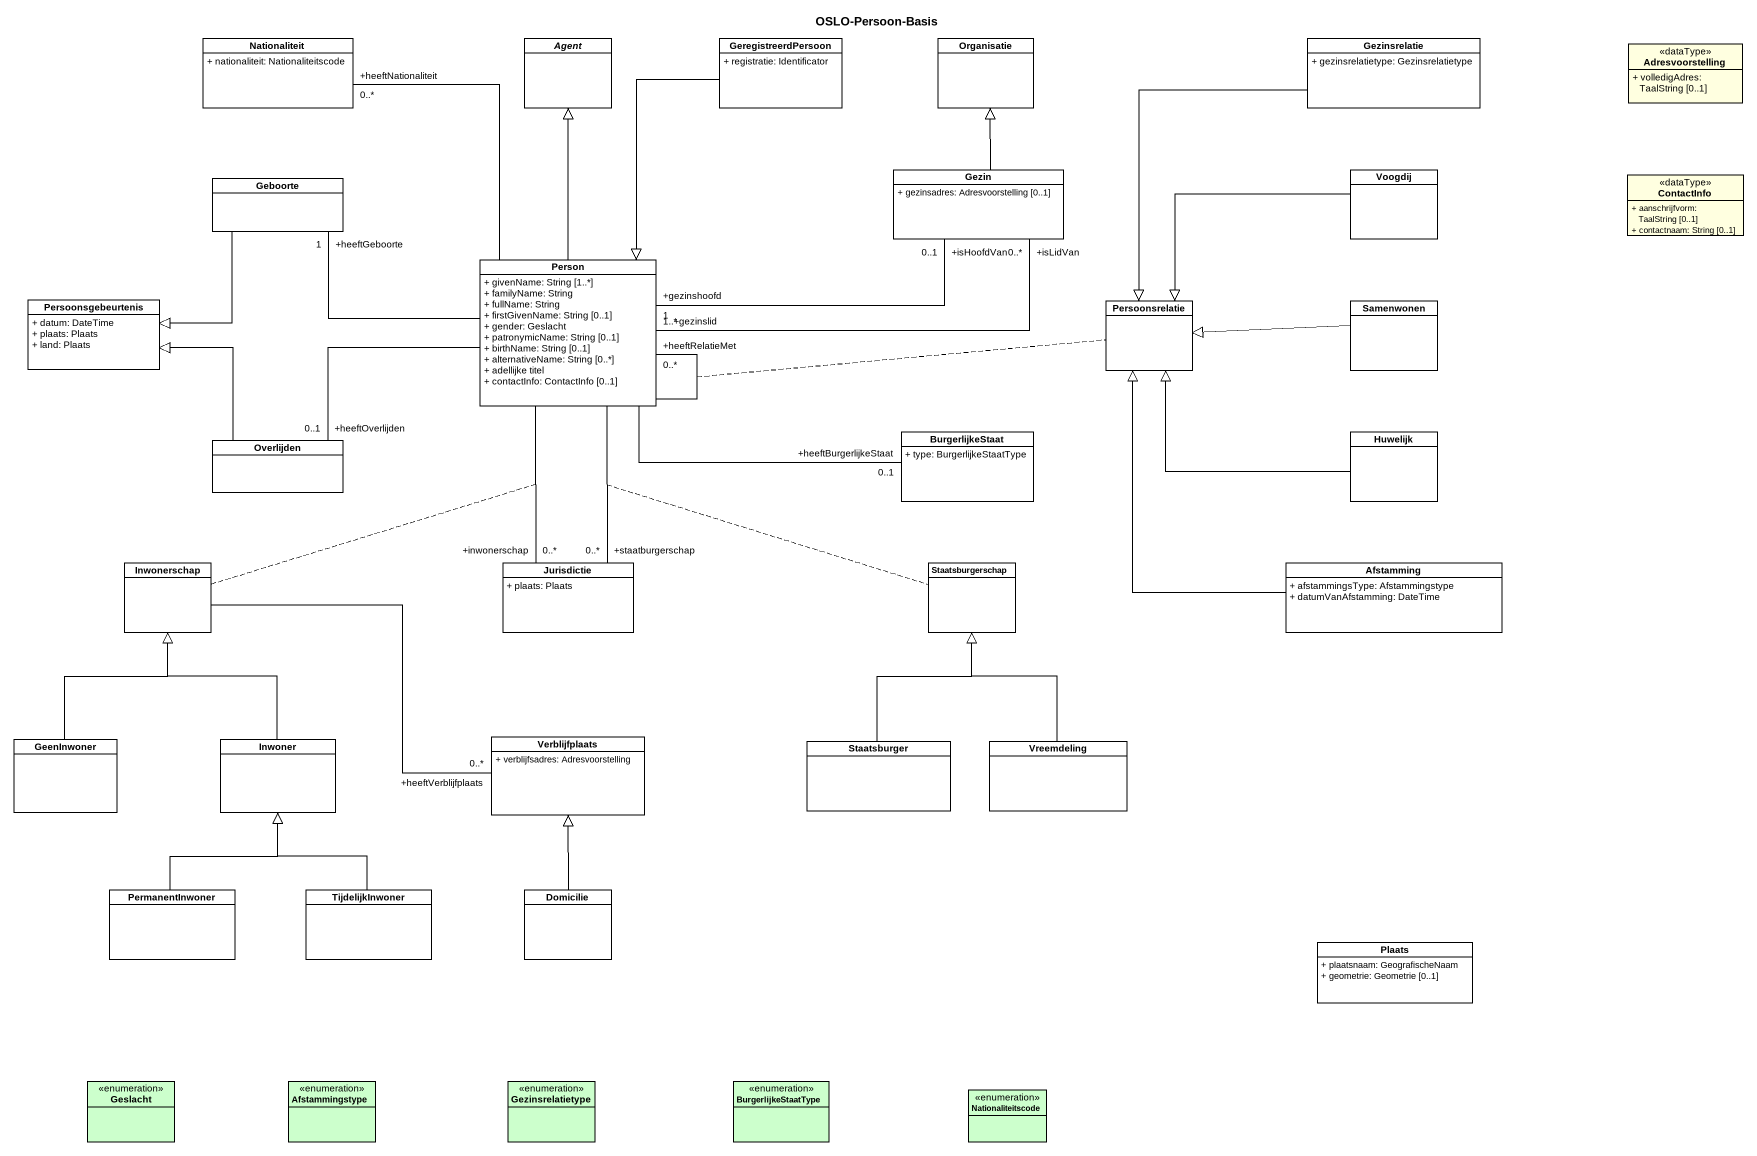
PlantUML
@startuml
title OSLO-Persoon-Basis
hide circle
hide empty members
skinparam classAttributeIconSize 0
class Nationaliteit {
  + nationaliteit: Nationaliteitscode
}
abstract class "Agent" as Agent_
class GeregistreerdPersoon {
  + registratie: Identificator
}
class Organisatie
class Gezinsrelatie {
  + gezinsrelatietype: Gezinsrelatietype
}
class Adresvoorstelling <<dataType>> #FFFFE0 {
  + volledigAdres: TaalString [0..1]
}
class Gezin {
  + gezinsadres: Adresvoorstelling [0..1]
}
class Voogdij
class Geboorte
class ContactInfo <<dataType>> #FFFFE0 {
  + aanschrijfvorm: TaalString [0..1]
  + contactnaam: String [0..1]
}
class "Person" as Person_ {
  + givenName: String [1..*]
  + familyName: String
  + fullName: String
  + firstGivenName: String [0..1]
  + gender: Geslacht
  + patronymicName: String [0..1]
  + birthName: String [0..1]
  + alternativeName: String [0..*]
  + adellijke titel
  + contactInfo: ContactInfo [0..1]
}
class Persoonsgebeurtenis {
  + datum: DateTime
  + plaats: Plaats
  + land: Plaats
}
class Persoonsrelatie
class Samenwonen
class Overlijden
class BurgerlijkeStaat {
  + type: BurgerlijkeStaatType
}
class Huwelijk
class Inwonerschap
class Jurisdictie {
  + plaats: Plaats
}
class Staatsburgerschap
class Afstamming {
  + afstammingsType: Afstammingstype
  + datumVanAfstamming: DateTime
}
class GeenInwoner
class Inwoner
class Verblijfplaats {
  + verblijfsadres: Adresvoorstelling
}
class Staatsburger
class Vreemdeling
class PermanentInwoner
class TijdelijkInwoner
class Domicilie
class Plaats {
  + plaatsnaam: GeografischeNaam
  + geometrie: Geometrie [0..1]
}
enum Geslacht #CCFFCC
enum Afstammingstype #CCFFCC
enum Gezinsrelatietype #CCFFCC
enum BurgerlijkeStaatType #CCFFCC
enum Nationaliteitscode #CCFFCC
GeregistreerdPersoon --|> Person_
Gezinsrelatie --|> Persoonsrelatie
Gezin -up-|> Organisatie
Voogdij -left-|> Persoonsrelatie
Geboorte --|> Persoonsgebeurtenis
Person_ -up- "+heeftNationaliteit\n0..*" Nationaliteit
Person_ -up-|> Agent_
Person_ "+gezinshoofd\n1" -right- "+isHoofdVan\n0..1" Gezin
Person_ "+gezinslid\n1..*" -right- "+isLidVan\n0..*" Gezin
Person_ -left- "+heeftGeboorte\n1" Geboorte
Person_ -- "+heeftRelatieMet\n0..*" Person_
(Person_, Person_) .. Persoonsrelatie
Person_ -left- "+heeftOverlijden\n0..1" Overlijden
Person_ -right- "+heeftBurgerlijkeStaat\n0..1" BurgerlijkeStaat
Person_ -- "+staatburgerschap\n0..*" Jurisdictie
(Person_, Jurisdictie) .. Staatsburgerschap
Person_ -- "+inwonerschap\n0..*" Jurisdictie
(Person_, Jurisdictie) .. Inwonerschap
Samenwonen -left-|> Persoonsrelatie
Overlijden -up-|> Persoonsgebeurtenis
Huwelijk -left-|> Persoonsrelatie
Inwonerschap -right- "+heeftVerblijfplaats\n0..*" Verblijfplaats
Afstamming -up-|> Persoonsrelatie
GeenInwoner -up-|> Inwonerschap
Inwoner -up-|> Inwonerschap
Staatsburger -up-|> Staatsburgerschap
Vreemdeling -up-|> Staatsburgerschap
PermanentInwoner -up-|> Inwoner
TijdelijkInwoner -up-|> Inwoner
Domicilie -up-|> Verblijfplaats
@enduml
